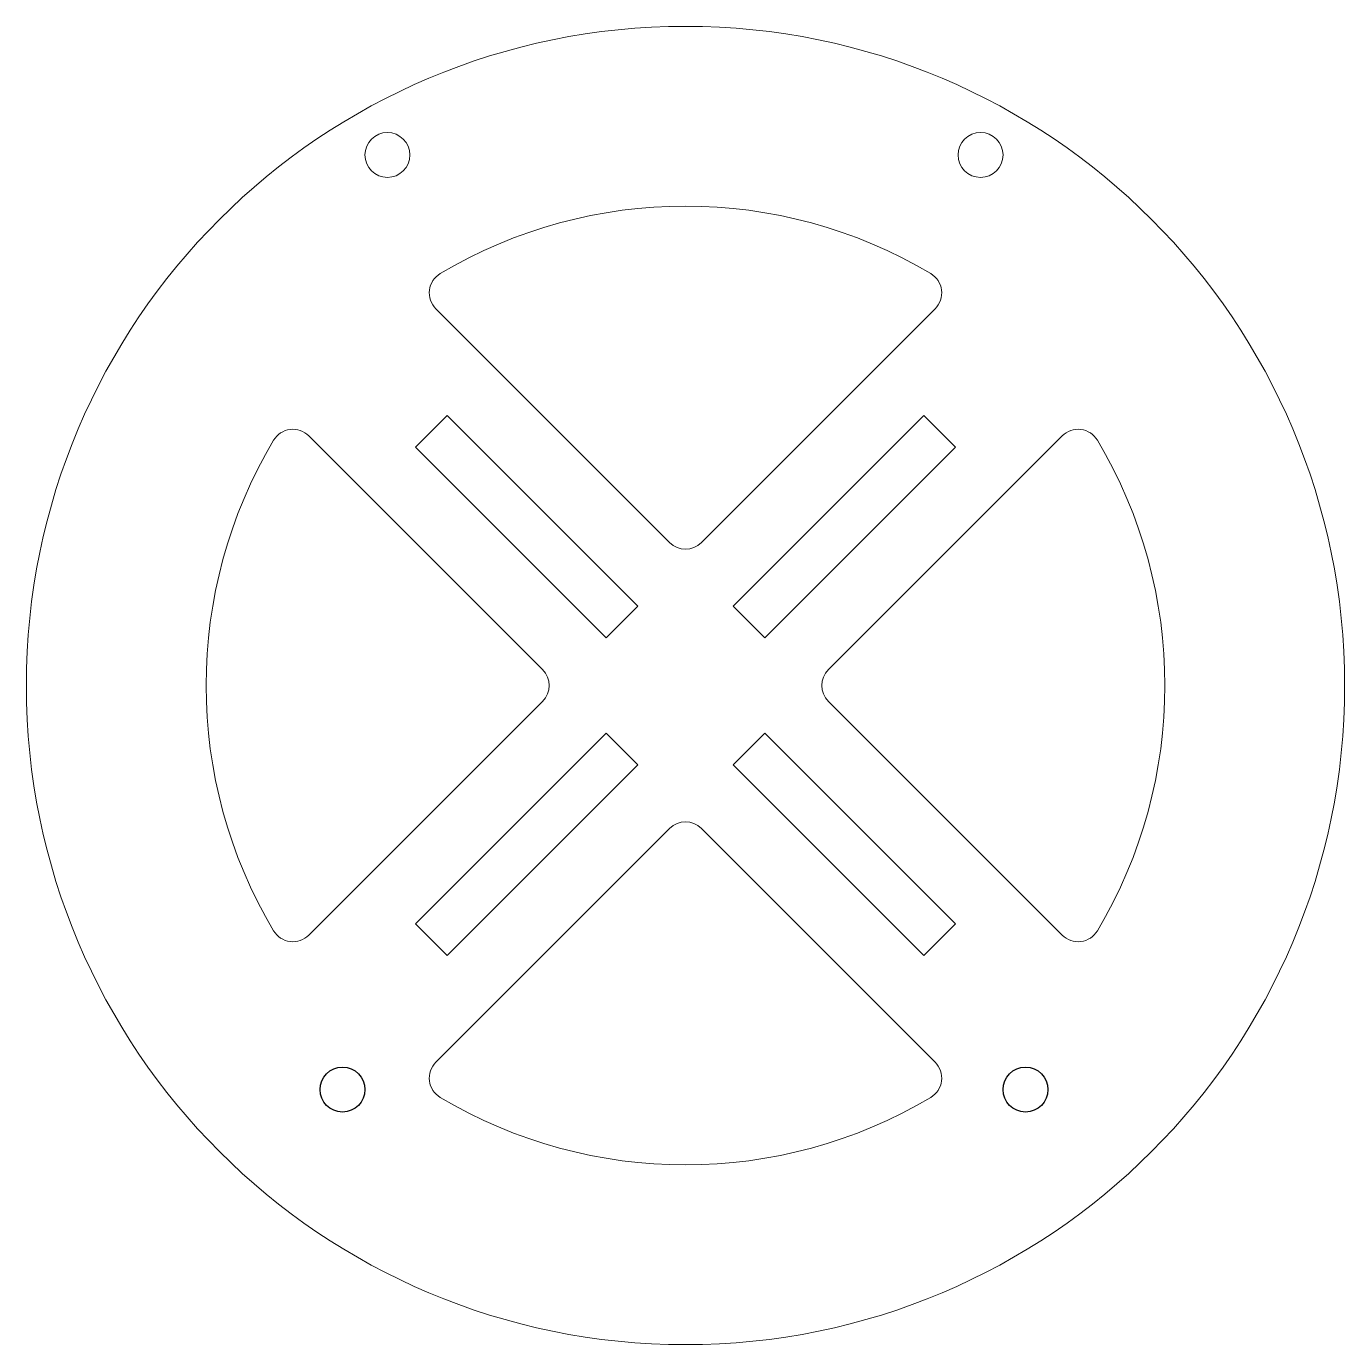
# Model space of a CAD drawing. Header units: inches. Extents: x -1.83 to 1.83, y -1.83 to 1.83.
import ezdxf

# ---------------------------------------------------------------- set-up
doc = ezdxf.new("R2010")
doc.units = ezdxf.units.IN
doc.header["$MEASUREMENT"] = 0
doc.layers.add('Exterior', color=1, linetype='Continuous')
doc.layers.add('Interior', color=250, linetype='Continuous')

# ---------------------------------------------------------------- blocks, each defined once
blk = doc.blocks.new('*U2')
at = {"layer": 'Interior'}
for p, q in [((0.221, 0.3094), (-0.3094, -0.221)), ((0.221, 0.3094), (0.3094, 0.221)), ((0.3094, 0.221), (-0.221, -0.3094)), ((-0.3094, -0.221), (-0.221, -0.3094))]:
    blk.add_line(p, q, dxfattribs=at)
blk = doc.blocks.new('*U3')
at = {"layer": 'Interior', "color": 0, "linetype": 'ByBlock', "lineweight": -2, "transparency": 16777216}
for p, rotation in [((-0.4419, 0.4419), 269.9999999999999), ((0.4419, 0.4419), 180), ((0.4419, -0.4419), 90.00000000000006)]:
    blk.add_blockref('*U2', p, dxfattribs=dict(at, rotation=rotation))
blk.add_blockref('*U2', (-0.4419, -0.4419), dxfattribs=at)

msp = doc.modelspace()

# ---------------------------------------------------------------- linework, layer by layer
at = {"layer": 'Exterior', "linetype": 'Continuous', "lineweight": 15}
msp.add_circle((0, 0), 1.8337, dxfattribs=at)
at = {"layer": 'Interior', "linetype": 'Continuous', "lineweight": 15}
for p, q in [((-0.6945, 1.0481), (-0.0442, 0.3977)), ((0.0442, 0.3977), (0.6945, 1.0481)), ((-0.3977, 0.0442), (-1.0481, 0.6945)), ((1.0481, 0.6945), (0.3977, 0.0442)), ((-1.0481, -0.6945), (-0.3977, -0.0442)), ((0.3977, -0.0442), (1.0481, -0.6945)), ((-0.0442, -0.3977), (-0.6945, -1.0481)), ((0.6945, -1.0481), (0.0442, -0.3977))]:
    msp.add_line(p, q, dxfattribs=at)
for centre in [(-0.8292, 1.4759), (0.8208, 1.4759)]:
    msp.add_circle(centre, 0.0625, dxfattribs=at)
at = {"layer": 'Interior'}
for centre in [(-0.9542, -1.1241), (0.9458, -1.1241)]:
    msp.add_circle(centre, 0.0625, dxfattribs=at)
at = {"layer": 'Interior', "linetype": 'Continuous', "lineweight": 15}
for centre, radius, start, end in [((0, 0), 1.3337, 59.231, 120.769), ((-0.6503, 1.0923), 0.0625, 120.769, 225), ((0.6503, 1.0923), 0.0625, 315, 59.231), ((-1.0923, 0.6503), 0.0625, 45, 149.231), ((1.0923, 0.6503), 0.0625, 30.769, 135), ((0, 0), 1.3337, 149.231, 210.769), ((0, 0), 1.3337, 329.231, 30.769), ((0, 0.4419), 0.0625, 225, 315), ((-0.4419, 0), 0.0625, 315, 45), ((0.4419, 0), 0.0625, 135, 225), ((0, -0.4419), 0.0625, 45, 135), ((-1.0923, -0.6503), 0.0625, 210.769, 315), ((1.0923, -0.6503), 0.0625, 225, 329.231), ((-0.6503, -1.0923), 0.0625, 135, 239.231), ((0.6503, -1.0923), 0.0625, 300.769, 45), ((0, 0), 1.3337, 239.231, 300.769)]:
    msp.add_arc(centre, radius, start, end, dxfattribs=at)

# ---------------------------------------------------------------- block references
at = {"layer": 'Interior'}
msp.add_blockref('*U3', (0, 0), dxfattribs=at)

doc.saveas('drawing.dxf')
